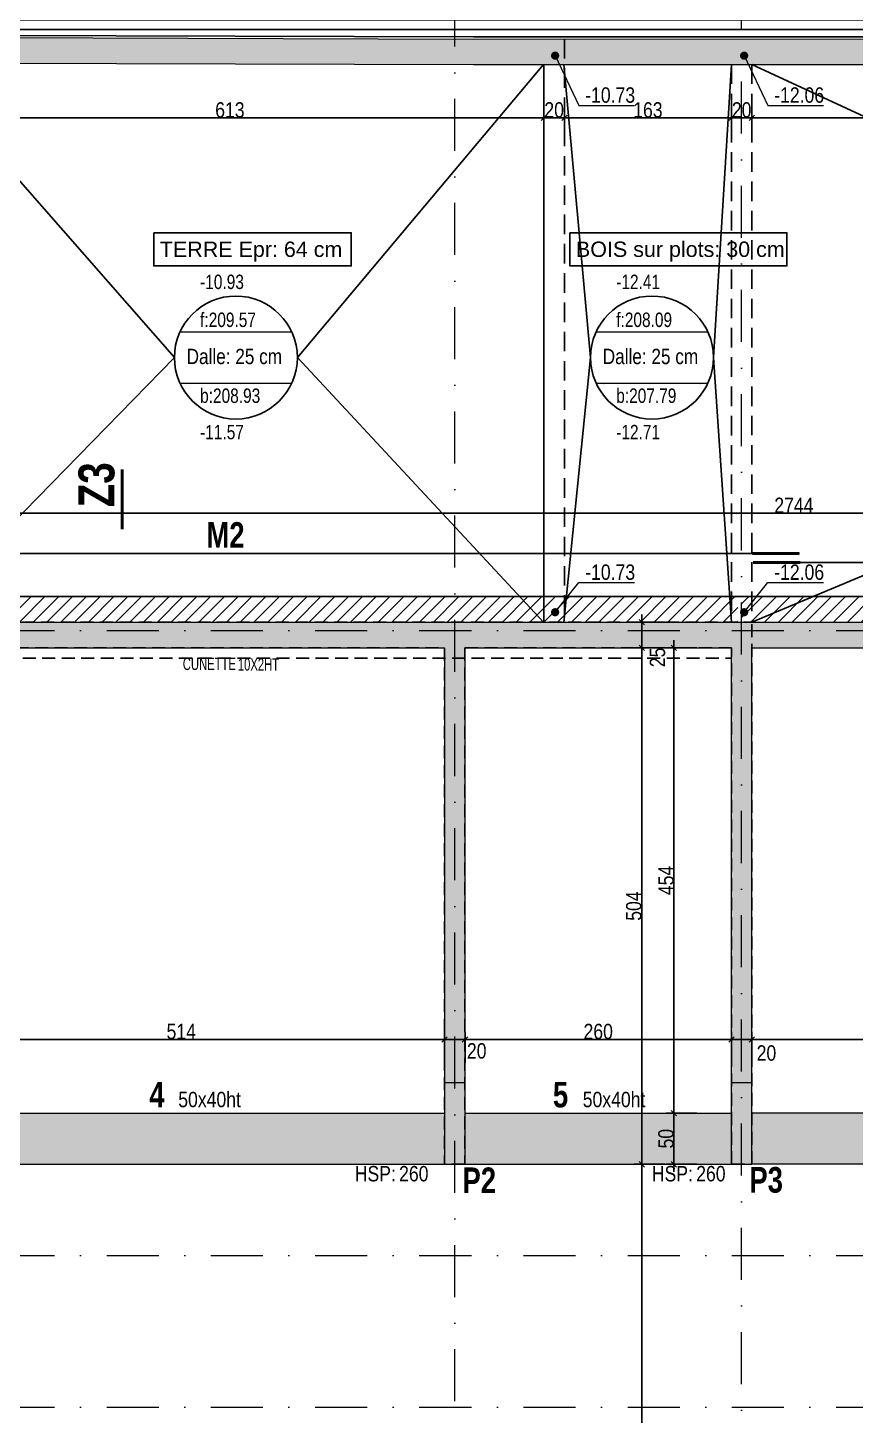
# Model space of a CAD drawing. Header units: centimetres. Extents: x 10803 to 23268, y -4986 to -786.
# Drawn here: x 14213 to 15020, y -2868 to -1513 of the extents above; entities that cross this region are included whole.
import ezdxf
from ezdxf.enums import TextEntityAlignment as Align

# ---------------------------------------------------------------- set-up
doc = ezdxf.new("R2010")
doc.units = ezdxf.units.CM
doc.header["$PDMODE"] = 1
doc.header["$PDSIZE"] = -2
doc.linetypes.add('CACHEX2', pattern=[19.05, 12.7, -6.35])
doc.linetypes.add('TIRETPTX2', pattern=[50.8, 25.4, -12.7, 0, -12.7])
for name, color, linetype in [('01_cote_gen', 4, 'Continuous'), ('01_linteaux', 2, 'Continuous'), ('01_murs_sup', 2, 'CACHEX2'), ('01_poch_BN', 9, 'Continuous'), ('01_poch_murs', 253, 'Continuous'), ('01_poch_poteaux', 250, 'Continuous'), ('01_texte', 230, 'Continuous'), ('AA_COTES', 2, 'Continuous')]:
    doc.layers.add(name, color=color, linetype=linetype)
for name, color, linetype, lineweight in [('01_murs_coup', 5, 'Continuous', 60), ('01_PIEUX', 5, 'Continuous', 60), ('01_tram_axes', 2, 'TIRETPTX2', 9)]:
    doc.layers.add(name, color=color, linetype=linetype, lineweight=lineweight)
doc.styles.add('ARIAL NA', font='ARIALN.TTF')
doc.styles.add('Arial Narrow', font='ARIALN.TTF')
doc.styles.add('Eurostile', font='')
doc.styles.add('impact', font='impact.ttf')
doc.styles.add('MATTE_TXT', font='arial.ttf')
doc.styles.add('STYLE2', font='ARIALN.TTF')
doc.styles.get('Eurostile').set_extended_font_data('Eurostile')
doc.dimstyles.new('JB50', dxfattribs={"dimscale": 0.1, "dimtxt": 150, "dimasz": 15, "dimexe": 0.1, "dimexo": 0.1, "dimgap": 0.09, "dimtad": 1, "dimdec": 1, "dimdsep": 46, "dimtxsty": 'STYLE2', "dimblk1": 'BOND_G', "dimblk2": 'BOND_D', "dimsah": 1, "dimcen": 1.5, "dimdle": 0.01, "dimse1": 1, "dimse2": 1, "dimclrd": 4, "dimclre": 2, "dimclrt": 6, "dimazin": 2, "dimtfac": 2.333333, "dimtdec": 1, "dimtix": 1, "dimtmove": 2, "dimatfit": 3, "dimldrblk": 'BOND_G', "dimfxl": 1, "dimtolj": 1, "dimtzin": 0, "dimarcsym": 0})
pattern_1 = [(135, (-5244.812, -7128.725), (-11.22532, 9e-16), [7.9375, -7.9375])]

# ---------------------------------------------------------------- blocks, each defined once
blk = doc.blocks.new('BOND_G')
at = {"layer": 'AA_COTES', "color": 0}
for p, q in [((0, -5), (0, 15)), ((5, 0), (-5, 0)), ((1.77, 1.77), (-1.77, -1.77))]:
    blk.add_line(p, q, dxfattribs=at)
blk = doc.blocks.new('BOND_D')
at = {"layer": 'AA_COTES', "color": 0}
for p, q in [((5, 0), (-5, 0)), ((-1.77, -1.77), (1.77, 1.77)), ((0, 5), (0, -15))]:
    blk.add_line(p, q, dxfattribs=at)
blk = doc.blocks.new('*D1724')
at = {"layer": '01_cote_gen', "color": 4, "lineweight": -2, "transparency": 16777216}
blk.add_line((12684.3, -1334.4), (16282, -1334.4), dxfattribs=at)
at = {"layer": 'Defpoints', "color": 0, "lineweight": 0, "transparency": 16777216}
for p in [(16283.5, -1334.4), (12682.8, -1522.3), (16283.5, -1523.4)]:
    blk.add_point(p, dxfattribs=at)
at = {"layer": '01_cote_gen', "color": 4, "lineweight": -2, "transparency": 16777216, "xscale": 1.5, "yscale": 1.5, "zscale": 1.5, "rotation": 180}
blk.add_blockref('BOND_G', (12682.8, -1334.4), dxfattribs=at)
at = {"layer": '01_cote_gen', "color": 4, "lineweight": -2, "transparency": 16777216, "xscale": 1.5, "yscale": 1.5, "zscale": 1.5}
blk.add_blockref('BOND_D', (16283.5, -1334.4), dxfattribs=at)
at = {"layer": '01_cote_gen', "color": 6, "lineweight": 0, "transparency": 16777216, "insert": (14483.1, -1326.7), "char_height": 15, "attachment_point": 5, "style": 'STYLE2'}
blk.add_mtext('\\A1;3600.7', dxfattribs=at)
blk = doc.blocks.new('*D1735')
at = {"layer": '01_cote_gen', "color": 4, "lineweight": -2, "transparency": 16777216}
blk.add_line((14105, -1601.3), (14715, -1601.3), dxfattribs=at)
at = {"layer": 'Defpoints', "color": 0, "lineweight": 0, "transparency": 16777216}
for p in [(14716.5, -1601.3), (14103.5, -1640.6), (14716.5, -1671.7)]:
    blk.add_point(p, dxfattribs=at)
at = {"layer": '01_cote_gen', "color": 4, "lineweight": -2, "transparency": 16777216, "xscale": 1.5, "yscale": 1.5, "zscale": 1.5, "rotation": 180}
blk.add_blockref('BOND_G', (14103.5, -1601.3), dxfattribs=at)
at = {"layer": '01_cote_gen', "color": 4, "lineweight": -2, "transparency": 16777216, "xscale": 1.5, "yscale": 1.5, "zscale": 1.5}
blk.add_blockref('BOND_D', (14716.5, -1601.3), dxfattribs=at)
at = {"layer": '01_cote_gen', "color": 6, "lineweight": 0, "transparency": 16777216, "insert": (14410, -1593.7), "char_height": 15, "attachment_point": 5, "style": 'STYLE2'}
blk.add_mtext('\\A1;613', dxfattribs=at)
blk = doc.blocks.new('*D1736')
at = {"layer": '01_cote_gen', "color": 4, "lineweight": -2, "transparency": 16777216}
blk.add_line((14718, -1601.3), (14735, -1601.3), dxfattribs=at)
at = {"layer": 'Defpoints', "color": 0, "lineweight": 0, "transparency": 16777216}
for p in [(14736.5, -1601.3), (14716.5, -1671.7), (14736.5, -1692.5)]:
    blk.add_point(p, dxfattribs=at)
at = {"layer": '01_cote_gen', "color": 4, "lineweight": -2, "transparency": 16777216, "xscale": 1.5, "yscale": 1.5, "zscale": 1.5, "rotation": 180}
blk.add_blockref('BOND_G', (14716.5, -1601.3), dxfattribs=at)
at = {"layer": '01_cote_gen', "color": 4, "lineweight": -2, "transparency": 16777216, "xscale": 1.5, "yscale": 1.5, "zscale": 1.5}
blk.add_blockref('BOND_D', (14736.5, -1601.3), dxfattribs=at)
at = {"layer": '01_cote_gen', "color": 6, "lineweight": 0, "transparency": 16777216, "insert": (14726.5, -1593.7), "char_height": 15, "attachment_point": 5, "style": 'STYLE2'}
blk.add_mtext('\\A1;20', dxfattribs=at)
blk = doc.blocks.new('*D1737')
at = {"layer": '01_cote_gen', "color": 4, "lineweight": -2, "transparency": 16777216}
blk.add_line((14738, -1601.3), (14898, -1601.3), dxfattribs=at)
at = {"layer": 'Defpoints', "color": 0, "lineweight": 0, "transparency": 16777216}
for p in [(14899.5, -1601.3), (14736.5, -1630.1), (14899.5, -1638.5)]:
    blk.add_point(p, dxfattribs=at)
at = {"layer": '01_cote_gen', "color": 4, "lineweight": -2, "transparency": 16777216, "xscale": 1.5, "yscale": 1.5, "zscale": 1.5, "rotation": 180}
blk.add_blockref('BOND_G', (14736.5, -1601.3), dxfattribs=at)
at = {"layer": '01_cote_gen', "color": 4, "lineweight": -2, "transparency": 16777216, "xscale": 1.5, "yscale": 1.5, "zscale": 1.5}
blk.add_blockref('BOND_D', (14899.5, -1601.3), dxfattribs=at)
at = {"layer": '01_cote_gen', "color": 6, "lineweight": 0, "transparency": 16777216, "insert": (14818, -1593.7), "char_height": 15, "attachment_point": 5, "style": 'STYLE2'}
blk.add_mtext('\\A1;163', dxfattribs=at)
blk = doc.blocks.new('*D1738')
at = {"layer": '01_cote_gen', "color": 4, "lineweight": -2, "transparency": 16777216}
blk.add_line((14901, -1601.3), (14918, -1601.3), dxfattribs=at)
at = {"layer": 'Defpoints', "color": 0, "lineweight": 0, "transparency": 16777216}
for p in [(14919.5, -1601.3), (14899.5, -1630.6), (14919.5, -1630.6)]:
    blk.add_point(p, dxfattribs=at)
at = {"layer": '01_cote_gen', "color": 4, "lineweight": -2, "transparency": 16777216, "xscale": 1.5, "yscale": 1.5, "zscale": 1.5, "rotation": 180}
blk.add_blockref('BOND_G', (14899.5, -1601.3), dxfattribs=at)
at = {"layer": '01_cote_gen', "color": 4, "lineweight": -2, "transparency": 16777216, "xscale": 1.5, "yscale": 1.5, "zscale": 1.5}
blk.add_blockref('BOND_D', (14919.5, -1601.3), dxfattribs=at)
at = {"layer": '01_cote_gen', "color": 6, "lineweight": 0, "transparency": 16777216, "insert": (14909.5, -1593.7), "char_height": 15, "attachment_point": 5, "style": 'STYLE2'}
blk.add_mtext('\\A1;20', dxfattribs=at)
blk = doc.blocks.new('*D1739')
at = {"layer": '01_cote_gen', "color": 4, "lineweight": -2, "transparency": 16777216}
blk.add_line((14921, -1601.3), (16266, -1601.3), dxfattribs=at)
at = {"layer": 'Defpoints', "color": 0, "lineweight": 0, "transparency": 16777216}
for p in [(16267.5, -1601.3), (14919.5, -1644.4), (16267.5, -1644.4)]:
    blk.add_point(p, dxfattribs=at)
at = {"layer": '01_cote_gen', "color": 4, "lineweight": -2, "transparency": 16777216, "xscale": 1.5, "yscale": 1.5, "zscale": 1.5, "rotation": 180}
blk.add_blockref('BOND_G', (14919.5, -1601.3), dxfattribs=at)
at = {"layer": '01_cote_gen', "color": 4, "lineweight": -2, "transparency": 16777216, "xscale": 1.5, "yscale": 1.5, "zscale": 1.5}
blk.add_blockref('BOND_D', (16267.5, -1601.3), dxfattribs=at)
at = {"layer": '01_cote_gen', "color": 6, "lineweight": 0, "transparency": 16777216, "insert": (15593.5, -1593.7), "char_height": 15, "attachment_point": 5, "style": 'STYLE2'}
blk.add_mtext('\\A1;1348', dxfattribs=at)
blk = doc.blocks.new('*D1418')
at = {"layer": '01_cote_gen', "color": 4, "lineweight": -2, "transparency": 16777216}
blk.add_line((13541, -1987), (16282, -1987), dxfattribs=at)
at = {"layer": 'Defpoints', "color": 0, "lineweight": 0, "transparency": 16777216}
for p in [(16283.5, -1987), (13539.5, -2063.6), (16283.5, -2063.6)]:
    blk.add_point(p, dxfattribs=at)
at = {"layer": '01_cote_gen', "color": 4, "lineweight": -2, "transparency": 16777216, "xscale": 1.5, "yscale": 1.5, "zscale": 1.5, "rotation": 180}
blk.add_blockref('BOND_G', (13539.5, -1987), dxfattribs=at)
at = {"layer": '01_cote_gen', "color": 4, "lineweight": -2, "transparency": 16777216, "xscale": 1.5, "yscale": 1.5, "zscale": 1.5}
blk.add_blockref('BOND_D', (16283.5, -1987), dxfattribs=at)
at = {"layer": '01_cote_gen', "color": 6, "lineweight": 0, "transparency": 16777216, "insert": (14960.5, -1979.5), "char_height": 15, "attachment_point": 5, "style": 'STYLE2'}
blk.add_mtext('\\A1;2744', dxfattribs=at)
blk = doc.blocks.new('*D1426')
at = {"layer": '01_cote_gen', "color": 4, "lineweight": -2, "transparency": 16777216}
blk.add_line((14107, -2500.7), (14618, -2500.7), dxfattribs=at)
at = {"layer": 'Defpoints', "color": 0, "lineweight": 0, "transparency": 16777216}
for p in [(14619.5, -2500.7), (14105.5, -2515.9), (14619.5, -2568.3)]:
    blk.add_point(p, dxfattribs=at)
at = {"layer": '01_cote_gen', "color": 4, "lineweight": -2, "transparency": 16777216, "xscale": 1.5, "yscale": 1.5, "zscale": 1.5, "rotation": 180}
blk.add_blockref('BOND_G', (14105.5, -2500.7), dxfattribs=at)
at = {"layer": '01_cote_gen', "color": 4, "lineweight": -2, "transparency": 16777216, "xscale": 1.5, "yscale": 1.5, "zscale": 1.5}
blk.add_blockref('BOND_D', (14619.5, -2500.7), dxfattribs=at)
at = {"layer": '01_cote_gen', "color": 6, "lineweight": 0, "transparency": 16777216, "insert": (14362.5, -2493.1), "char_height": 15, "attachment_point": 5, "style": 'STYLE2'}
blk.add_mtext('\\A1;514', dxfattribs=at)
blk = doc.blocks.new('*D1427')
at = {"layer": '01_cote_gen', "color": 4, "lineweight": -2, "transparency": 16777216}
blk.add_line((14621, -2500.7), (14638, -2500.7), dxfattribs=at)
at = {"layer": 'Defpoints', "color": 0, "lineweight": 0, "transparency": 16777216}
for p in [(14639.5, -2500.7), (14619.5, -2568.3), (14639.5, -2566)]:
    blk.add_point(p, dxfattribs=at)
at = {"layer": '01_cote_gen', "color": 4, "lineweight": -2, "transparency": 16777216, "xscale": 1.5, "yscale": 1.5, "zscale": 1.5, "rotation": 180}
blk.add_blockref('BOND_G', (14619.5, -2500.7), dxfattribs=at)
at = {"layer": '01_cote_gen', "color": 4, "lineweight": -2, "transparency": 16777216, "xscale": 1.5, "yscale": 1.5, "zscale": 1.5}
blk.add_blockref('BOND_D', (14639.5, -2500.7), dxfattribs=at)
at = {"layer": '01_cote_gen', "color": 6, "lineweight": 0, "transparency": 16777216, "insert": (14650.9, -2512), "char_height": 15, "attachment_point": 5, "style": 'STYLE2'}
blk.add_mtext('\\A1;20', dxfattribs=at)
blk = doc.blocks.new('*D1428')
at = {"layer": '01_cote_gen', "color": 4, "lineweight": -2, "transparency": 16777216}
blk.add_line((14641, -2500.7), (14898, -2500.7), dxfattribs=at)
at = {"layer": 'Defpoints', "color": 0, "lineweight": 0, "transparency": 16777216}
for p in [(14899.5, -2500.7), (14639.5, -2566), (14899.5, -2572.9)]:
    blk.add_point(p, dxfattribs=at)
at = {"layer": '01_cote_gen', "color": 4, "lineweight": -2, "transparency": 16777216, "xscale": 1.5, "yscale": 1.5, "zscale": 1.5, "rotation": 180}
blk.add_blockref('BOND_G', (14639.5, -2500.7), dxfattribs=at)
at = {"layer": '01_cote_gen', "color": 4, "lineweight": -2, "transparency": 16777216, "xscale": 1.5, "yscale": 1.5, "zscale": 1.5}
blk.add_blockref('BOND_D', (14899.5, -2500.7), dxfattribs=at)
at = {"layer": '01_cote_gen', "color": 6, "lineweight": 0, "transparency": 16777216, "insert": (14769.5, -2493.1), "char_height": 15, "attachment_point": 5, "style": 'STYLE2'}
blk.add_mtext('\\A1;260', dxfattribs=at)
blk = doc.blocks.new('*D1429')
at = {"layer": '01_cote_gen', "color": 4, "lineweight": -2, "transparency": 16777216}
blk.add_line((14901, -2500.7), (14918, -2500.7), dxfattribs=at)
at = {"layer": 'Defpoints', "color": 0, "lineweight": 0, "transparency": 16777216}
for p in [(14919.5, -2500.7), (14899.5, -2572.9), (14919.5, -2578.7)]:
    blk.add_point(p, dxfattribs=at)
at = {"layer": '01_cote_gen', "color": 4, "lineweight": -2, "transparency": 16777216, "xscale": 1.5, "yscale": 1.5, "zscale": 1.5, "rotation": 180}
blk.add_blockref('BOND_G', (14899.5, -2500.7), dxfattribs=at)
at = {"layer": '01_cote_gen', "color": 4, "lineweight": -2, "transparency": 16777216, "xscale": 1.5, "yscale": 1.5, "zscale": 1.5}
blk.add_blockref('BOND_D', (14919.5, -2500.7), dxfattribs=at)
at = {"layer": '01_cote_gen', "color": 6, "lineweight": 0, "transparency": 16777216, "insert": (14933.7, -2514.1), "char_height": 15, "attachment_point": 5, "style": 'STYLE2'}
blk.add_mtext('\\A1;20', dxfattribs=at)
blk = doc.blocks.new('*D1430')
at = {"layer": '01_cote_gen', "color": 4, "lineweight": -2, "transparency": 16777216}
blk.add_line((14921, -2500.7), (15507, -2500.7), dxfattribs=at)
at = {"layer": 'Defpoints', "color": 0, "lineweight": 0, "transparency": 16777216}
for p in [(15508.5, -2500.7), (15508.5, -2518.9), (14919.5, -2578.7)]:
    blk.add_point(p, dxfattribs=at)
at = {"layer": '01_cote_gen', "color": 4, "lineweight": -2, "transparency": 16777216, "xscale": 1.5, "yscale": 1.5, "zscale": 1.5, "rotation": 180}
blk.add_blockref('BOND_G', (14919.5, -2500.7), dxfattribs=at)
at = {"layer": '01_cote_gen', "color": 4, "lineweight": -2, "transparency": 16777216, "xscale": 1.5, "yscale": 1.5, "zscale": 1.5}
blk.add_blockref('BOND_D', (15508.5, -2500.7), dxfattribs=at)
at = {"layer": '01_cote_gen', "color": 6, "lineweight": 0, "transparency": 16777216, "insert": (15214, -2493.1), "char_height": 15, "attachment_point": 5, "style": 'STYLE2'}
blk.add_mtext('\\A1;589', dxfattribs=at)
blk = doc.blocks.new('*D1479')
at = {"layer": '01_cote_gen', "color": 4, "lineweight": -2, "transparency": 16777216}
blk.add_line((14812, -3222.1), (14812, -2624.1), dxfattribs=at)
at = {"layer": 'Defpoints', "color": 0, "lineweight": 0, "transparency": 16777216}
for p in [(14812, -2622.6), (14967.1, -2622.6), (14951.1, -3223.6)]:
    blk.add_point(p, dxfattribs=at)
at = {"layer": '01_cote_gen', "color": 4, "lineweight": -2, "transparency": 16777216, "xscale": 1.5, "yscale": 1.5, "zscale": 1.5}
for name, p, rotation in [('BOND_D', (14812, -2622.6), 90), ('BOND_G', (14812, -3223.6), 270)]:
    blk.add_blockref(name, p, dxfattribs=dict(at, rotation=rotation))
at = {"layer": '01_cote_gen', "color": 6, "lineweight": 0, "transparency": 16777216, "insert": (14804.3, -2923.1), "char_height": 15, "attachment_point": 5, "rotation": 90, "style": 'STYLE2'}
blk.add_mtext('\\A1;601', dxfattribs=at)
blk = doc.blocks.new('*D1480')
at = {"layer": '01_cote_gen', "color": 4, "lineweight": -2, "transparency": 16777216}
blk.add_line((14812, -2621.1), (14812, -2120.1), dxfattribs=at)
at = {"layer": 'Defpoints', "color": 0, "lineweight": 0, "transparency": 16777216}
for p in [(14812, -2118.6), (14848.5, -2118.6), (14834.5, -2622.6)]:
    blk.add_point(p, dxfattribs=at)
at = {"layer": '01_cote_gen', "color": 4, "lineweight": -2, "transparency": 16777216, "xscale": 1.5, "yscale": 1.5, "zscale": 1.5}
for name, p, rotation in [('BOND_D', (14812, -2118.6), 90), ('BOND_G', (14812, -2622.6), 270)]:
    blk.add_blockref(name, p, dxfattribs=dict(at, rotation=rotation))
at = {"layer": '01_cote_gen', "color": 6, "lineweight": 0, "transparency": 16777216, "insert": (14804.3, -2370.6), "char_height": 15, "attachment_point": 5, "rotation": 90, "style": 'STYLE2'}
blk.add_mtext('\\A1;504', dxfattribs=at)
blk = doc.blocks.new('*D1481')
at = {"layer": '01_cote_gen', "color": 4, "lineweight": -2, "transparency": 16777216}
blk.add_line((14843.4, -2621.1), (14843.4, -2574.1), dxfattribs=at)
at = {"layer": 'Defpoints', "color": 0, "lineweight": 0, "transparency": 16777216}
for p in [(14843.4, -2572.6), (14859.4, -2572.6), (14834.5, -2622.6)]:
    blk.add_point(p, dxfattribs=at)
at = {"layer": '01_cote_gen', "color": 4, "lineweight": -2, "transparency": 16777216, "xscale": 1.5, "yscale": 1.5, "zscale": 1.5}
for name, p, rotation in [('BOND_D', (14843.4, -2572.6), 90), ('BOND_G', (14843.4, -2622.6), 270)]:
    blk.add_blockref(name, p, dxfattribs=dict(at, rotation=rotation))
at = {"layer": '01_cote_gen', "color": 6, "lineweight": 0, "transparency": 16777216, "insert": (14835.7, -2597.6), "char_height": 15, "attachment_point": 5, "rotation": 90, "style": 'STYLE2'}
blk.add_mtext('\\A1;50', dxfattribs=at)
blk = doc.blocks.new('*D1482')
at = {"layer": '01_cote_gen', "color": 4, "lineweight": -2, "transparency": 16777216}
blk.add_line((14843.4, -2571.1), (14843.4, -2120.1), dxfattribs=at)
at = {"layer": 'Defpoints', "color": 0, "lineweight": 0, "transparency": 16777216}
for p in [(14834.5, -2118.6), (14843.4, -2118.6), (14968.5, -2572.6)]:
    blk.add_point(p, dxfattribs=at)
at = {"layer": '01_cote_gen', "color": 4, "lineweight": -2, "transparency": 16777216, "xscale": 1.5, "yscale": 1.5, "zscale": 1.5}
for name, p, rotation in [('BOND_D', (14843.4, -2118.6), 90), ('BOND_G', (14843.4, -2572.6), 270)]:
    blk.add_blockref(name, p, dxfattribs=dict(at, rotation=rotation))
at = {"layer": '01_cote_gen', "color": 6, "lineweight": 0, "transparency": 16777216, "insert": (14835.8, -2345.6), "char_height": 15, "attachment_point": 5, "rotation": 90, "style": 'STYLE2'}
blk.add_mtext('\\A1;454', dxfattribs=at)
blk = doc.blocks.new('*D1486')
at = {"layer": '01_cote_gen', "color": 4, "lineweight": -2, "transparency": 16777216}
blk.add_line((14812, -2117.1), (14812, -2095.1), dxfattribs=at)
at = {"layer": 'Defpoints', "color": 0, "lineweight": 0, "transparency": 16777216}
for p in [(14812, -2093.6), (14819.5, -2093.6), (14819.5, -2118.6)]:
    blk.add_point(p, dxfattribs=at)
at = {"layer": '01_cote_gen', "color": 4, "lineweight": -2, "transparency": 16777216, "xscale": 1.5, "yscale": 1.5, "zscale": 1.5}
for name, p, rotation in [('BOND_D', (14812, -2093.6), 90), ('BOND_G', (14812, -2118.6), 270)]:
    blk.add_blockref(name, p, dxfattribs=dict(at, rotation=rotation))
at = {"layer": '01_cote_gen', "color": 6, "lineweight": 0, "transparency": 16777216, "insert": (14827.4, -2127.9), "char_height": 15, "attachment_point": 5, "rotation": 90, "style": 'STYLE2'}
blk.add_mtext('\\A1;25', dxfattribs=at)

msp = doc.modelspace()

# ---------------------------------------------------------------- hatches: boundary and pattern name
at = {"layer": '01_murs_sup'}
h = msp.add_hatch(dxfattribs=at)
h.set_pattern_fill('DASH', color=256, scale=2.5, angle=135)
h.set_pattern_definition(pattern_1)
h.paths.add_polyline_path([(12680.87, -2093.61), (12505.94, -2093.61), (12505.94, -2118.61), (12660.87, -2118.61), (12660.87, -2622.61), (12680.87, -2622.61)])
h.paths.add_polyline_path([(14919.47, -2093.61), (12682.87, -2093.61), (12682.87, -2622.61), (12702.87, -2622.61), (12702.87, -2118.61), (13259.74, -2118.61), (13259.74, -2128.61), (13279.74, -2128.61), (13279.74, -2118.61), (13539.47, -2118.61), (13539.47, -2128.61), (13559.47, -2128.61), (13559.47, -2118.61), (14085.47, -2118.61), (14085.47, -2128.61), (14105.47, -2128.61), (14105.47, -2118.61), (14619.47, -2118.61), (14619.47, -2128.61), (14639.47, -2128.61), (14639.47, -2118.61), (14899.47, -2118.61), (14899.47, -2622.61), (14919.47, -2622.61)])
h.paths.add_polyline_path([(13279.74, -2128.61), (13259.74, -2128.61), (13259.74, -2622.61), (13279.74, -2622.61)], flags=17)
h = msp.add_hatch(dxfattribs=at)
h.set_pattern_fill('DASH', color=256, scale=2.5, angle=135)
h.set_pattern_definition(pattern_1)
h.paths.add_polyline_path([(14639.47, -2128.61), (14619.47, -2128.61), (14619.47, -2622.61), (14639.47, -2622.61)])
h.paths.add_polyline_path([(14105.47, -2128.61), (14085.47, -2128.61), (14085.47, -2622.61), (14105.47, -2622.61)])
h.paths.add_polyline_path([(13559.47, -2128.61), (13539.47, -2128.61), (13539.47, -2622.61), (13559.47, -2622.61)])
at = {"layer": '01_poch_BN', "lineweight": 0}
h = msp.add_hatch(color=256, dxfattribs=at)
h.dxf.hatch_style = 1
h.paths.add_polyline_path([(14085.47, -2572.61), (13559.47, -2572.61), (13559.47, -2622.61), (14085.47, -2622.61)])
h.paths.add_polyline_path([(14619.47, -2572.61), (14105.47, -2572.61), (14105.47, -2622.61), (14619.47, -2622.61)])
h.paths.add_polyline_path([(14899.47, -2572.61), (14639.47, -2572.61), (14639.47, -2622.61), (14899.47, -2622.61)])
h.paths.add_polyline_path([(15508.48, -2572.61), (14919.47, -2572.61), (14919.47, -2622.61), (15508.48, -2622.61)])
h.paths.add_polyline_path([(16263.47, -2572.61), (15533.48, -2572.61), (15533.48, -2622.61), (16263.47, -2622.61)])
at = {"layer": '01_poch_murs'}
h = msp.add_hatch(dxfattribs=at)
h.set_pattern_fill('ANSI31', color=256, scale=3, angle=135)
h.set_pattern_definition([(180, (-2520.182, -2362.877), (-2e-15, -9.525), [])])
h.paths.add_polyline_path([(12672.87, -1479.12), (12093.87, -1481.62), (12093.87, -1523.35), (12466.92, -1520.71), (12672.87, -1520.29)])
h.paths.add_polyline_path([(12690.87, -1479.04), (12672.87, -1479.12), (12672.87, -1520.29), (12690.87, -1520.26)])
h.paths.add_polyline_path([(13269.87, -1477.9), (13042.92, -1477.52), (12690.87, -1479.04), (12690.87, -1520.26), (12974.92, -1519.68), (13269.87, -1519.68)])
h.paths.add_polyline_path([(13549.47, -1478.38), (13269.87, -1477.9), (13269.87, -1519.68), (13549.47, -1519.68)])
h.paths.add_polyline_path([(14095.47, -1479.3), (13549.47, -1478.38), (13549.47, -1519.68), (13810.09, -1519.68), (14095.47, -1520.62)])
h.paths.add_polyline_path([(14629.47, -1480.21), (14095.47, -1479.3), (14095.47, -1520.62), (14629.47, -1522.37)])
h.paths.add_polyline_path([(14909.47, -1480.68), (14629.47, -1480.21), (14629.47, -1522.37), (14647.82, -1522.44), (14909.47, -1522.24)])
h.paths.add_polyline_path([(15524.77, -1481.72), (14909.47, -1480.68), (14909.47, -1522.24), (15524.77, -1521.79)])
h.paths.add_polyline_path([(15672.47, -1481.97), (15524.77, -1481.72), (15524.77, -1521.79), (15672.47, -1521.68)])
h.paths.add_polyline_path([(16275.47, -1481.54), (15886.53, -1482.33), (15672.47, -1481.97), (15672.47, -1521.68), (15724.12, -1521.64), (16275.47, -1521.45)])
h.paths.add_polyline_path([(16889.47, -1480.28), (16293.47, -1481.5), (16293.47, -1521.44), (16889.47, -1521.23)])
h.paths.add_polyline_path([(16293.47, -1481.5), (16275.47, -1481.54), (16275.47, -1521.45), (16293.47, -1521.44)])
h.paths.add_polyline_path([(16939.47, -1480.18), (16889.47, -1480.28), (16889.47, -1521.23), (16939.47, -1521.21)])
h.paths.add_polyline_path([(17313.47, -1479.56), (17242.42, -1479.56), (16939.47, -1480.18), (16939.47, -1521.21), (17313.47, -1521.08)])
h.paths.add_polyline_path([(17913.43, -1479.89), (17660.92, -1479.56), (17313.47, -1479.56), (17313.47, -1521.08), (17670.01, -1520.95), (17913.43, -1522.11)])
h.paths.add_polyline_path([(18423.43, -1480.56), (17913.43, -1479.89), (17913.43, -1522.11), (18423.43, -1524.54)])
h.paths.add_polyline_path([(18601.06, -1480.79), (18423.43, -1480.56), (18423.43, -1524.54), (18600.93, -1525.39)])
h.paths.add_polyline_path([(14337.73, -1511.08), (14501.49, -1511.08), (14501.49, -1487.82), (14337.73, -1487.82)], flags=24)
h.paths.add_polyline_path([(17048.94, -1511.08), (17212.7, -1511.08), (17212.7, -1487.82), (17048.94, -1487.82)], flags=24)
h = msp.add_hatch(dxfattribs=at)
h.set_pattern_fill('ANSI31', color=256, scale=3, angle=135)
h.set_pattern_definition([(180, (-2520.182, -2362.877), (-2e-15, -9.525), [])])
h.paths.add_polyline_path([(12672.87, -1479.12), (12093.87, -1481.62), (12093.87, -1523.35), (12466.92, -1520.71), (12672.87, -1520.29)])
h.paths.add_polyline_path([(12690.87, -1479.04), (12672.87, -1479.12), (12672.87, -1520.29), (12690.87, -1520.26)])
h.paths.add_polyline_path([(13269.87, -1477.9), (13042.92, -1477.52), (12690.87, -1479.04), (12690.87, -1520.26), (12974.92, -1519.68), (13269.87, -1519.68)])
h.paths.add_polyline_path([(13549.47, -1478.38), (13269.87, -1477.9), (13269.87, -1519.68), (13549.47, -1519.68)])
h.paths.add_polyline_path([(14095.47, -1479.3), (13549.47, -1478.38), (13549.47, -1519.68), (13810.09, -1519.68), (14095.47, -1520.62)])
h.paths.add_polyline_path([(14629.47, -1480.21), (14095.47, -1479.3), (14095.47, -1520.62), (14629.47, -1522.37)])
h.paths.add_polyline_path([(14909.47, -1480.68), (14629.47, -1480.21), (14629.47, -1522.37), (14647.82, -1522.44), (14909.47, -1522.24)])
h.paths.add_polyline_path([(15524.77, -1481.72), (14909.47, -1480.68), (14909.47, -1522.24), (15524.77, -1521.79)])
h.paths.add_polyline_path([(15672.47, -1481.97), (15524.77, -1481.72), (15524.77, -1521.79), (15672.47, -1521.68)])
h.paths.add_polyline_path([(16275.47, -1481.54), (15886.53, -1482.33), (15672.47, -1481.97), (15672.47, -1521.68), (15724.12, -1521.64), (16275.47, -1521.45)])
h.paths.add_polyline_path([(16889.47, -1480.28), (16293.47, -1481.5), (16293.47, -1521.44), (16889.47, -1521.23)])
h.paths.add_polyline_path([(16293.47, -1481.5), (16275.47, -1481.54), (16275.47, -1521.45), (16293.47, -1521.44)])
h.paths.add_polyline_path([(16939.47, -1480.18), (16889.47, -1480.28), (16889.47, -1521.23), (16939.47, -1521.21)])
h.paths.add_polyline_path([(17313.47, -1479.56), (17242.42, -1479.56), (16939.47, -1480.18), (16939.47, -1521.21), (17313.47, -1521.08)])
h.paths.add_polyline_path([(17913.43, -1479.89), (17660.92, -1479.56), (17313.47, -1479.56), (17313.47, -1521.08), (17670.01, -1520.95), (17913.43, -1522.11)])
h.paths.add_polyline_path([(18423.43, -1480.56), (17913.43, -1479.89), (17913.43, -1522.11), (18423.43, -1524.54)])
h.paths.add_polyline_path([(18601.06, -1480.79), (18423.43, -1480.56), (18423.43, -1524.54), (18600.93, -1525.39)])
h.paths.add_polyline_path([(14337.73, -1511.08), (14501.49, -1511.08), (14501.49, -1487.82), (14337.73, -1487.82)], flags=24)
h.paths.add_polyline_path([(17048.94, -1511.08), (17212.7, -1511.08), (17212.7, -1487.82), (17048.94, -1487.82)], flags=24)
h = msp.add_hatch(color=256, dxfattribs=at)
h.dxf.hatch_style = 1
h.paths.add_polyline_path([(16283.46, -1523.44), (15724.12, -1523.64), (14647.81, -1524.44), (13810.09, -1521.68), (12974.92, -1521.68), (12682.76, -1522.27), (12682.81, -1547.27), (12974.95, -1546.68), (13810.05, -1546.68), (14647.78, -1549.44), (15724.14, -1548.64), (16283.47, -1548.44)])
h = msp.add_hatch(color=256, dxfattribs=at)
h.dxf.hatch_style = 1
h.paths.add_polyline_path([(16283.46, -1523.44), (15724.12, -1523.64), (14647.81, -1524.44), (13810.09, -1521.68), (12974.92, -1521.68), (12682.76, -1522.27), (12682.81, -1547.27), (12974.95, -1546.68), (13810.05, -1546.68), (14647.78, -1549.44), (15724.14, -1548.64), (16283.47, -1548.44)])
h = msp.add_hatch(dxfattribs=at)
h.set_pattern_fill('ANSI31', color=256, scale=3)
h.set_pattern_definition([(45, (-2520.182, -1212.48), (-6.735192, 6.735192), [])])
h.paths.add_polyline_path([(13549.47, -2068.61), (11262.95, -2068.61), (11262.95, -2093.61), (13549.47, -2093.61)])
h.paths.add_polyline_path([(13600.54, -2068.61), (13549.47, -2068.61), (13549.47, -2093.61), (13605.93, -2093.61)])
h.paths.add_polyline_path([(13700.54, -2068.61), (13600.54, -2068.61), (13605.93, -2093.61), (13705.93, -2093.61)])
h.paths.add_polyline_path([(13800.54, -2068.61), (13700.54, -2068.61), (13705.93, -2093.61), (13805.93, -2093.61)])
h.paths.add_polyline_path([(13900.54, -2068.61), (13800.54, -2068.61), (13805.93, -2093.61), (13905.93, -2093.61)])
h.paths.add_polyline_path([(14000.54, -2068.61), (13900.54, -2068.61), (13905.93, -2093.61), (14005.93, -2093.61)])
h.paths.add_polyline_path([(14095.47, -2068.61), (14000.54, -2068.61), (14005.93, -2093.61), (14095.47, -2093.61)])
h.paths.add_polyline_path([(14100.54, -2068.61), (14095.47, -2068.61), (14095.47, -2093.61), (14105.93, -2093.61)])
h.paths.add_polyline_path([(14200.54, -2068.61), (14100.54, -2068.61), (14105.93, -2093.61), (14205.93, -2093.61)])
h.paths.add_polyline_path([(14300.54, -2068.61), (14200.54, -2068.61), (14205.93, -2093.61), (14305.93, -2093.61)])
h.paths.add_polyline_path([(14400.54, -2068.61), (14300.54, -2068.61), (14305.93, -2093.61), (14405.93, -2093.61)])
h.paths.add_polyline_path([(14500.54, -2068.61), (14400.54, -2068.61), (14405.93, -2093.61), (14505.93, -2093.61)])
h.paths.add_polyline_path([(14600.54, -2068.61), (14500.54, -2068.61), (14505.93, -2093.61), (14605.93, -2093.61)])
h.paths.add_polyline_path([(14629.47, -2068.61), (14600.54, -2068.61), (14605.93, -2093.61), (14629.47, -2093.61)])
h.paths.add_polyline_path([(14700.54, -2068.61), (14629.47, -2068.61), (14629.47, -2093.61), (14705.93, -2093.61)])
h.paths.add_polyline_path([(14800.54, -2068.61), (14700.54, -2068.61), (14705.93, -2093.61), (14805.93, -2093.61)])
h.paths.add_polyline_path([(14900.54, -2068.61), (14800.54, -2068.61), (14805.93, -2093.61), (14905.81, -2093.61), (14905.81, -2093.03)])
h.paths.add_polyline_path([(14905.81, -2068.61), (14900.54, -2068.61), (14905.81, -2093.03)], flags=17)
h.paths.add_polyline_path([(14925.25, -2068.61), (14909.47, -2068.61), (14909.47, -2088.91)])
h.paths.add_polyline_path([(15507.68, -2068.61), (14925.25, -2068.61), (14909.47, -2088.91), (14909.47, -2093.61), (14919.47, -2093.61), (15513.78, -2093.61), (15524.77, -2093.61), (15524.77, -2090.99)])
h.paths.add_polyline_path([(15524.77, -2068.61), (15507.68, -2068.61), (15524.77, -2090.99)], flags=17)
h.paths.add_polyline_path([(15586.69, -2068.61), (15526.77, -2068.61), (15526.77, -2093.61), (15592.09, -2093.61)])
h.paths.add_polyline_path([(15672.47, -2068.61), (15586.69, -2068.61), (15592.09, -2093.61), (15672.47, -2093.61)])
h.paths.add_polyline_path([(15699.38, -2068.61), (15672.47, -2068.61), (15672.47, -2093.61), (15704.77, -2093.61)])
h.paths.add_polyline_path([(15799.38, -2068.61), (15699.38, -2068.61), (15704.77, -2093.61), (15804.77, -2093.61)])
h.paths.add_polyline_path([(15899.38, -2068.61), (15799.38, -2068.61), (15804.77, -2093.61), (15904.77, -2093.61)])
h.paths.add_polyline_path([(15999.38, -2068.61), (15899.38, -2068.61), (15904.77, -2093.61), (16004.77, -2093.61)])
h.paths.add_polyline_path([(16099.38, -2068.61), (15999.38, -2068.61), (16004.77, -2093.61), (16104.77, -2093.61)])
h.paths.add_polyline_path([(16199.38, -2068.61), (16099.38, -2068.61), (16104.77, -2093.61), (16204.77, -2093.61)])
h.paths.add_polyline_path([(16275.47, -2068.61), (16199.38, -2068.61), (16204.77, -2093.61), (16275.47, -2093.61)])
h.paths.add_polyline_path([(16299.38, -2068.61), (16293.47, -2068.61), (16293.47, -2093.61), (16304.77, -2093.61)])
h.paths.add_polyline_path([(16399.38, -2068.61), (16299.38, -2068.61), (16304.77, -2093.61), (16404.77, -2093.61)])
h.paths.add_polyline_path([(16293.47, -2068.61), (16275.47, -2068.61), (16275.47, -2093.61), (16283.47, -2093.61), (16283.47, -2101.61), (16285.47, -2101.61), (16285.47, -2093.61), (16293.47, -2093.61)])
h.paths.add_polyline_path([(16499.38, -2068.61), (16399.38, -2068.61), (16404.77, -2093.61), (16504.77, -2093.61)])
h.paths.add_polyline_path([(16599.38, -2068.61), (16499.38, -2068.61), (16504.77, -2093.61), (16604.77, -2093.61)])
h.paths.add_polyline_path([(16699.38, -2068.61), (16599.38, -2068.61), (16604.77, -2093.61), (16704.77, -2093.61)])
h.paths.add_polyline_path([(16799.38, -2068.61), (16699.38, -2068.61), (16704.77, -2093.61), (16804.77, -2093.61)])
h.paths.add_polyline_path([(16889.47, -2068.61), (16799.38, -2068.61), (16804.77, -2093.61), (16889.47, -2093.61)])
h.paths.add_polyline_path([(16899.38, -2068.61), (16889.47, -2068.61), (16889.47, -2093.61), (16904.77, -2093.61)])
h.paths.add_polyline_path([(16999.38, -2068.61), (16899.38, -2068.61), (16904.77, -2093.61), (17004.77, -2093.61)])
h.paths.add_polyline_path([(17099.38, -2068.61), (16999.38, -2068.61), (17004.77, -2093.61), (17104.77, -2093.61)])
h.paths.add_polyline_path([(17123.47, -2068.61), (17099.38, -2068.61), (17104.77, -2093.61), (17123.47, -2093.61)])
at = {"layer": '01_poch_murs', "lineweight": 0}
h = msp.add_hatch(color=256, dxfattribs=at)
h.dxf.hatch_style = 1
h.paths.add_polyline_path([(16283.47, -2093.61), (13539.47, -2093.61), (13539.47, -2959.75), (13559.47, -2959.75), (13559.47, -2118.61), (14085.47, -2118.61), (14085.47, -2542.61), (14105.47, -2542.61), (14105.47, -2118.61), (14619.47, -2118.61), (14619.47, -2542.61), (14639.47, -2542.61), (14639.47, -2118.61), (14899.47, -2118.61), (14899.47, -2542.61), (14919.47, -2542.61), (14919.47, -2118.61), (15508.48, -2118.61), (15508.48, -2542.61), (15533.48, -2542.61), (15533.48, -2118.61), (16263.47, -2118.61), (16263.47, -2542.61), (16283.47, -2542.61)])
at = {"layer": '01_poch_poteaux', "lineweight": 0}
h = msp.add_hatch(color=256, dxfattribs=at)
h.dxf.hatch_style = 1
h.paths.add_polyline_path([(14639.47, -2542.61), (14619.47, -2542.61), (14619.47, -2622.61), (14639.47, -2622.61)])
h = msp.add_hatch(color=256, dxfattribs=at)
h.dxf.hatch_style = 1
h.paths.add_polyline_path([(14919.47, -2542.61), (14899.47, -2542.61), (14899.47, -2622.61), (14919.47, -2622.61)])

# ---------------------------------------------------------------- linework, layer by layer
at = {"layer": '01_linteaux'}
for p, q in [((13810.09, -1519.68), (14647.82, -1522.44)), ((14647.82, -1522.44), (15724.12, -1521.64)), ((14716.5, -1549.38), (14716.5, -2093.61)), ((11262.95, -2068.61), (17123.47, -2068.61))]:
    msp.add_line(p, q, dxfattribs=at)
at = {"layer": '01_linteaux', "linetype": 'CACHEX2', "ltscale": 1.5}
for p, q in [((14736.5, -1524.37), (14736.5, -2093.61)), ((14899.47, -1549.25), (14899.47, -2093.61)), ((14919.47, -1549.23), (14919.47, -2093.61))]:
    msp.add_line(p, q, dxfattribs=at)
at = {"layer": '01_linteaux', "lineweight": 0}
for p, q in [((14105.47, -2572.61), (14619.47, -2572.61)), ((14639.47, -2572.61), (14899.47, -2572.61)), ((15508.48, -2572.61), (14919.47, -2572.61)), ((14105.47, -2622.61), (14619.47, -2622.61)), ((14639.47, -2622.61), (14899.47, -2622.61)), ((15508.48, -2622.61), (14919.47, -2622.61))]:
    msp.add_line(p, q, dxfattribs=at)
at = {"layer": '01_murs_coup', "linetype": 'Continuous', "lineweight": 5}
for p, q in [((14361.31, -1810.18), (14470.33, -1810.18)), ((14767.48, -1810.18), (14876.5, -1810.18)), ((14361.31, -1860.33), (14470.33, -1860.33)), ((14767.48, -1860.33), (14876.5, -1860.33))]:
    msp.add_line(p, q, dxfattribs=at)
at = {"layer": '01_murs_coup', "lineweight": 18}
for p, q in [((13539.47, -2093.61), (16283.47, -2093.61)), ((14369.97, -2118.61), (14619.47, -2118.61)), ((14619.47, -2118.61), (14619.47, -2622.61)), ((14639.47, -2118.61), (14899.47, -2118.61)), ((14639.47, -2118.61), (14639.47, -2617.61)), ((14899.47, -2617.61), (14899.47, -2118.61)), ((14919.47, -2118.61), (15508.48, -2118.61)), ((14919.47, -2617.61), (14919.47, -2118.61))]:
    msp.add_line(p, q, dxfattribs=at)
at = {"layer": '01_murs_coup', "lineweight": 5}
for p, q in [((14105.47, -2118.61), (14619.47, -2118.61)), ((14619.47, -2118.61), (14619.47, -2622.61)), ((14639.47, -2118.61), (14899.47, -2118.61)), ((14639.47, -2118.61), (14639.47, -2622.61)), ((14899.47, -2622.61), (14899.47, -2118.61)), ((14919.47, -2622.61), (14919.47, -2118.61)), ((14619.47, -2622.61), (14639.47, -2622.61))]:
    msp.add_line(p, q, dxfattribs=at)
at = {"layer": '01_murs_coup', "lineweight": 0}
msp.add_line((14899.47, -2622.61), (14919.47, -2622.61), dxfattribs=at)
at = {"layer": '01_murs_sup'}
for p, q in [((12682.87, -2093.61), (14919.47, -2093.61)), ((12682.87, -2093.61), (14919.47, -2093.61)), ((14919.47, -2622.61), (14919.47, -2093.61)), ((14105.47, -2118.61), (14619.47, -2118.61)), ((14619.47, -2118.61), (14619.47, -2622.61)), ((14639.47, -2118.61), (14639.47, -2622.61)), ((14639.47, -2118.61), (14899.47, -2118.61)), ((14899.47, -2622.61), (14899.47, -2118.61)), ((12702.87, -2128.61), (14899.47, -2128.61)), ((14639.47, -2622.61), (14619.47, -2622.61)), ((14899.47, -2622.61), (14919.47, -2622.61))]:
    msp.add_line(p, q, dxfattribs=at)
at = {"layer": '01_PIEUX', "linetype": 'Continuous', "lineweight": 5}
for p, q in [((13810.09, -1521.68), (14647.81, -1524.44)), ((14647.82, -1524.44), (15724.13, -1523.64)), ((13810, -1546.68), (14647.78, -1549.44)), ((14647.78, -1549.44), (15724.14, -1548.64))]:
    msp.add_line(p, q, dxfattribs=at)
at = {"layer": '01_poch_poteaux', "lineweight": 5}
msp.add_line((14619.47, -2542.61), (14639.47, -2542.61), dxfattribs=at)
at = {"layer": '01_poch_poteaux', "lineweight": 0}
msp.add_line((14899.47, -2542.61), (14919.47, -2542.61), dxfattribs=at)
at = {"layer": '01_texte', "lineweight": 0}
for p, q in [((14727.45, -1540.65), (14750.65, -1589.21)), ((14911.95, -1540.65), (14935.15, -1589.21)), ((14750.65, -1589.21), (14804.96, -1589.21)), ((14935.15, -1589.21), (14989.46, -1589.21)), ((14727.45, -2083.84), (14750.65, -2054.83)), ((14750.65, -2054.83), (14804.96, -2054.83)), ((14911.95, -2083.84), (14935.15, -2054.83)), ((14935.15, -2054.83), (14989.46, -2054.83))]:
    msp.add_line(p, q, dxfattribs=at)
at = {"layer": '01_texte'}
for p, q in [((14355.82, -1835.26), (14103.47, -1547.64)), ((14475.82, -1835.26), (14716, -1549.38)), ((14761.99, -1835.26), (14736, -1549.37)), ((14881.99, -1835.26), (14899.47, -1549.25)), ((15535.21, -1835.26), (14919.47, -1549.23)), ((14355.82, -1835.26), (14103.47, -2093.61)), ((14475.82, -1835.26), (14716, -2093.61)), ((14761.99, -1835.26), (14736, -2093.61)), ((14881.99, -1835.26), (14899.47, -2093.61)), ((15535.21, -1835.26), (14919.47, -2093.61)), ((14108.22, -2026.41), (14965.91, -2026.41)), ((14920.73, -2035.41), (15575.52, -2035.41))]:
    msp.add_line(p, q, dxfattribs=at)
at = {"layer": '01_texte', "lineweight": 0, "const_width": 4}
for points in [[(14725.45, -1540.65, 1), (14729.45, -1540.65, 1)], [(14909.95, -1540.65, 1), (14913.95, -1540.65, 1)], [(14725.45, -2083.84, 1), (14729.45, -2083.84, 1)], [(14909.95, -2083.84, 1), (14913.95, -2083.84, 1)]]:
    msp.add_lwpolyline(points, format="xyb", close=True, dxfattribs=at)
at = {"layer": '01_texte'}
for points in [[(14335.63, -1713.49), (14528.42, -1713.49), (14528.42, -1745.78), (14335.63, -1745.78)], [(14741.8, -1713.49), (14953.76, -1713.49), (14953.76, -1745.78), (14741.8, -1745.78)]]:
    msp.add_lwpolyline(points, close=True, dxfattribs=at)
at = {"layer": '01_texte', "const_width": 3}
for points in [[(14304.83, -1944.39), (14304.83, -2002.89)], [(14920.01, -2026.41), (14965.91, -2026.41)], [(14920.73, -2035.41), (14966.63, -2035.41)]]:
    msp.add_lwpolyline(points, dxfattribs=at)
at = {"layer": '01_texte'}
for centre in [(14415.82, -1835.26), (14821.99, -1835.26)]:
    msp.add_circle(centre, 60, dxfattribs=at)
at = {"layer": '01_tram_axes', "ltscale": 2}
for p, q in [((14629.47, -3972.57), (14629.47, -1286.96)), ((14909.47, -4871.07), (14909.47, -1286.96)), ((11035.37, -2101.61), (18519.75, -2101.61)), ((11035.37, -2711.61), (18676.4, -2711.61)), ((11035.37, -2859.61), (18676.4, -2859.61))]:
    msp.add_line(p, q, dxfattribs=at)

# ---------------------------------------------------------------- texts
at = {"layer": '01_texte', "style": 'Arial Narrow'}
for s, p in [('-10.73', (14756.8, -1586.59)), ('-12.06', (14941.3, -1586.59)), ('-10.73', (14756.8, -2052.21)), ('-12.06', (14941.3, -2052.21))]:
    msp.add_text(s, height=15, rotation=0, dxfattribs=at).set_placement(p)
at = {"layer": '01_texte'}
for s, style, p in [('TERRE Epr: 64 cm', 'MATTE_TXT', (14341.6, -1737.09)), ('BOIS sur plots: 30 cm', 'MATTE_TXT', (14747.77, -1737.09)), ('50x40ht', 'ARIAL NA', (14359.6, -2566.87)), ('50x40ht', 'ARIAL NA', (14754.4, -2566.87)), ('HSP:', 'ARIAL NA', (14531.89, -2639.25)), ('260', 'ARIAL NA', (14575.16, -2639.25)), ('HSP:', 'ARIAL NA', (14821.85, -2639.25)), ('260', 'ARIAL NA', (14865.13, -2639.25))]:
    msp.add_text(s, height=15, dxfattribs=dict(at, style=style)).set_placement(p)
at = {"layer": '01_texte', "style": 'Eurostile', "width": 0.8}
for s, p in [('-10.93', (14380.91, -1768.45)), ('-12.41', (14787.08, -1768.45)), ('f:209.57', (14380.91, -1805.48)), ('f:208.09', (14787.08, -1805.48)), ('b:208.93', (14380.91, -1879.55)), ('b:207.79', (14787.08, -1879.55)), ('-11.57', (14380.91, -1915.04)), ('-12.71', (14787.08, -1915.04))]:
    msp.add_text(s, height=14.097, rotation=0, dxfattribs=at).set_placement(p)
at = {"layer": '01_texte', "width": 0.8}
for s, height, style, p in [('Dalle: 25 cm', 15, 'MATTE_TXT', (14414.33, -1846.2)), ('Dalle: 25 cm', 15, 'MATTE_TXT', (14820.5, -1846.2)), ('CUNETTE', 12, 'Arial Narrow', (14389.97, -2143.81)), ('10X2HT', 12, 'Arial Narrow', (14437.88, -2144.37))]:
    msp.add_text(s, height=height, dxfattribs=dict(at, style=style)).set_placement(p, align=Align.BOTTOM_CENTER)
at = {"layer": '01_texte', "style": 'impact'}
msp.add_text('Z3', height=35, rotation=90, dxfattribs=at).set_placement((14307.68, -1959.47), align=Align.BOTTOM_CENTER)
for s, p in [('M2', (14424.33, -2028.43)), ('4', (14346.3, -2574.63)), ('5', (14740.19, -2574.63)), ('P2', (14669.81, -2658.21)), ('P3', (14949.81, -2657.73))]:
    msp.add_text(s, height=25, dxfattribs=at).set_placement(p, align=Align.BOTTOM_RIGHT)

# ---------------------------------------------------------------- dimensions: what is measured, and where the dimension line sits
at = {"layer": '01_cote_gen', "lineweight": 0}
for base, p1, p2, picture, middle in [((16283.46, -1334.38), (12682.76, -1522.27), (16283.46, -1523.44), '*D1724', (14483.11, -1326.71)), ((14716.5, -1601.34), (14103.47, -1640.58), (14716.5, -1671.72), '*D1735', (14409.98, -1593.67)), ((14736.5, -1601.34), (14716.5, -1671.72), (14736.5, -1692.55), '*D1736', (14726.5, -1593.67)), ((14899.47, -1601.34), (14736.5, -1630.11), (14899.47, -1638.48), '*D1737', (14817.98, -1593.67)), ((14919.47, -1601.34), (14899.47, -1630.63), (14919.47, -1630.63), '*D1738', (14909.47, -1593.67)), ((16267.47, -1601.34), (14919.47, -1644.4), (16267.47, -1644.4), '*D1739', (15593.47, -1593.67)), ((14619.47, -2500.72), (14105.47, -2515.87), (14619.47, -2568.3), '*D1426', (14362.47, -2493.06)), ((14899.47, -2500.72), (14639.47, -2565.98), (14899.47, -2572.93), '*D1428', (14769.47, -2493.06)), ((15508.48, -2500.72), (14919.47, -2578.71), (15508.48, -2518.9), '*D1430', (15213.97, -2493.06))]:
    dim = msp.add_linear_dim(base=base, p1=p1, p2=p2, dimstyle='JB50', dxfattribs=at)
    dim.commit()
    dim.dimension.update_dxf_attribs({"geometry": picture, "text_midpoint": middle})
for base, p1, p2, picture, middle in [((16283.47, -1987.02), (13539.47, -2063.61), (16283.47, -2063.61), '*D1418', (14960.47, -1979.48)), ((14639.47, -2500.72), (14619.47, -2568.3), (14639.47, -2565.98), '*D1427', (14650.9, -2512.02)), ((14919.47, -2500.72), (14899.47, -2572.93), (14919.47, -2578.71), '*D1429', (14933.65, -2514.11))]:
    dim = msp.add_linear_dim(base=base, p1=p1, p2=p2, dimstyle='JB50', dxfattribs=at)
    dim.commit()
    dim.dimension.update_dxf_attribs({"geometry": picture, "text_midpoint": middle, "dimtype": 160})
dim = msp.add_linear_dim(base=(14811.98, -2093.61), p1=(14819.48, -2118.61), p2=(14819.48, -2093.61), angle=90, dimstyle='JB50', dxfattribs=at)
dim.commit()
dim.dimension.update_dxf_attribs({"geometry": '*D1486', "text_midpoint": (14827.4, -2127.88), "dimtype": 160})
for base, p1, p2, picture, middle in [((14811.98, -2118.61), (14834.48, -2622.61), (14848.49, -2118.61), '*D1480', (14804.31, -2370.61)), ((14843.4, -2118.61), (14968.49, -2572.61), (14834.48, -2118.61), '*D1482', (14835.76, -2345.61)), ((14843.4, -2572.61), (14834.48, -2622.61), (14859.41, -2572.61), '*D1481', (14835.73, -2597.61)), ((14811.98, -2622.61), (14951.06, -3223.64), (14967.12, -2622.61), '*D1479', (14804.31, -2923.13))]:
    dim = msp.add_linear_dim(base=base, p1=p1, p2=p2, angle=90, dimstyle='JB50', dxfattribs=at)
    dim.commit()
    dim.dimension.update_dxf_attribs({"geometry": picture, "text_midpoint": middle})

doc.saveas('drawing.dxf')
